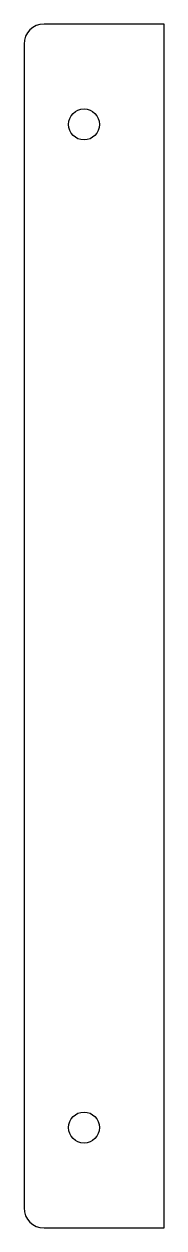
# Model space of a CAD drawing. Header units: millimetres. Extents: x -14 to 0, y -60 to 60.
import ezdxf

# ---------------------------------------------------------------- set-up
doc = ezdxf.new("R2010")
doc.units = ezdxf.units.MM

msp = doc.modelspace()

# ---------------------------------------------------------------- linework, layer by layer
at = {"color": 7, "linetype": 'Continuous', "lineweight": 25}
for p, q in [((0, 60), (-12, 60)), ((0, -60), (0, 60)), ((-14, 58), (-14, -58)), ((-12, -60), (0, -60))]:
    msp.add_line(p, q, dxfattribs=at)
for centre in [(-8, 50), (-8, -50)]:
    msp.add_circle(centre, 1.55, dxfattribs=at)
for centre, start, end in [((-12, 58), 90, 180), ((-12, -58), 180, 270)]:
    msp.add_arc(centre, 2, start, end, dxfattribs=at)

doc.saveas('drawing.dxf')
